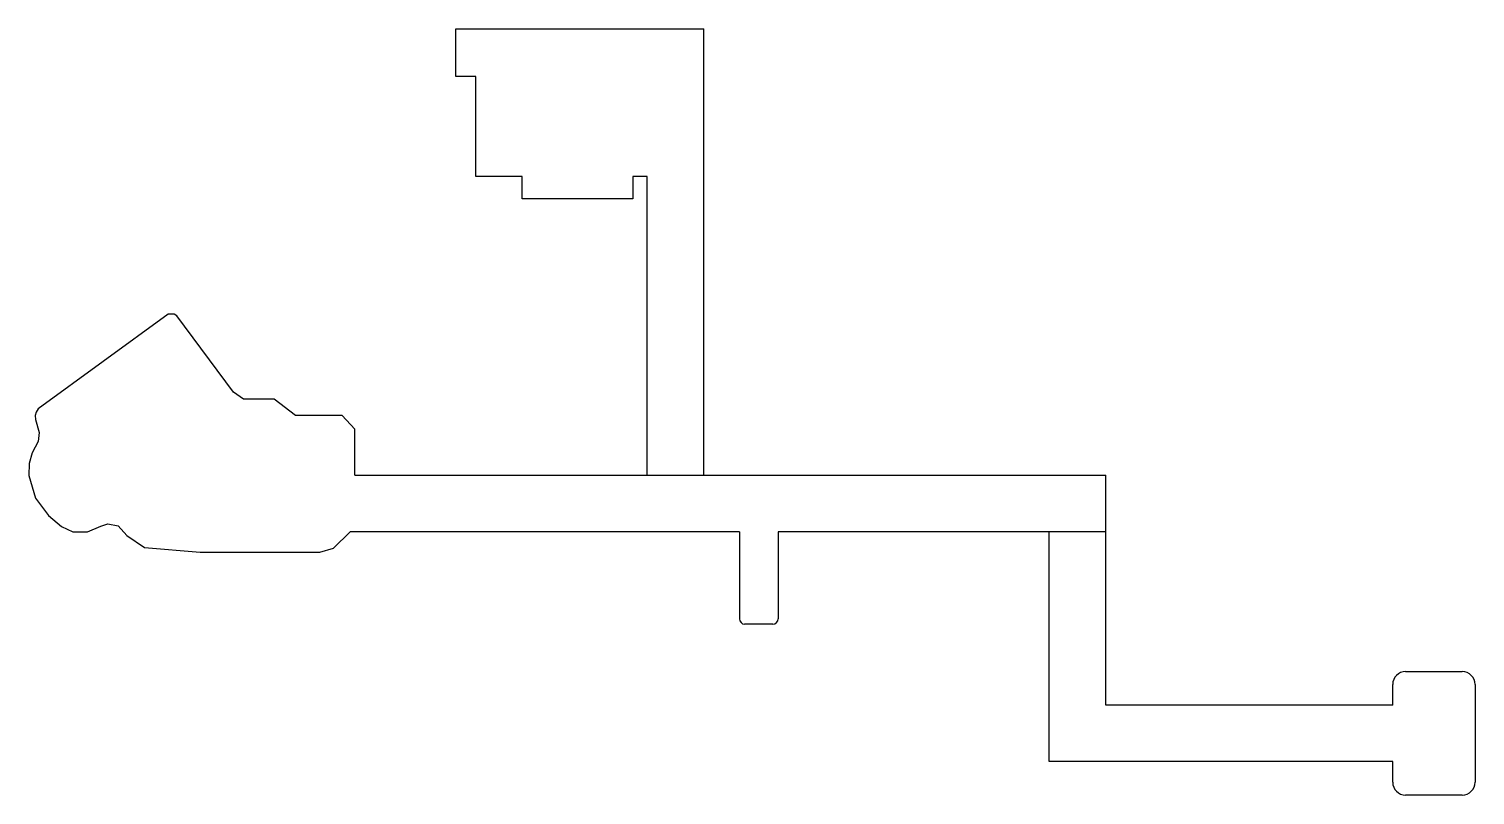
# Model space of a CAD drawing. Header units: millimetres. Extents: x -4.3 to 51.9, y -14.9 to 14.9.
import ezdxf

# ---------------------------------------------------------------- set-up
doc = ezdxf.new("R2010")
doc.units = ezdxf.units.MM

msp = doc.modelspace()

# ---------------------------------------------------------------- linework, layer by layer
at = {"color": 7, "linetype": 'Continuous', "lineweight": 25}
for p, q in [((12.28, 13.042), (12.28, 14.892)), ((12.28, 14.892), (21.91, 14.892)), ((21.91, -2.45), (21.91, 14.892)), ((13.06, 13.042), (12.28, 13.042)), ((13.06, 9.152), (13.06, 13.042)), ((14.85, 9.152), (13.06, 9.152)), ((14.85, 8.287), (14.85, 9.152)), ((19.71, 9.152), (19.16, 9.152)), ((19.16, 9.152), (19.16, 8.287)), ((19.71, -2.45), (19.71, 9.152)), ((19.16, 8.287), (14.85, 8.287)), ((1.1, 3.81), (-3.95, 0.13)), ((1.34, 3.8), (1.1, 3.81)), ((1.44, 3.74), (1.34, 3.8)), ((3.64, 0.78), (1.44, 3.74)), ((4.03, 0.5), (3.64, 0.78)), ((-3.95, 0.13), (-4.03, -0.01)), ((5.22, 0.5), (4.03, 0.5)), ((6.05, -0.13), (5.22, 0.5)), ((-4.03, -0.01), (-4.07, -0.13)), ((-4.07, -0.13), (-4.05, -0.29)), ((-4.05, -0.29), (-3.91, -0.79)), ((7.86, -0.13), (6.05, -0.13)), ((8.36, -0.66), (7.86, -0.13)), ((-3.91, -0.79), (-3.95, -1.14)), ((8.36, -2.45), (8.36, -0.66)), ((-4.19, -1.58), (-4.3, -2)), ((-3.95, -1.14), (-4.19, -1.58)), ((-4.3, -2), (-4.31, -2.46)), ((-4.31, -2.46), (-4.05, -3.35)), ((8.36, -2.45), (37.53, -2.45)), ((37.53, -11.386), (37.53, -2.45)), ((-4.05, -3.35), (-3.55, -4.02)), ((-3.55, -4.02), (-3.05, -4.45)), ((-3.05, -4.45), (-2.61, -4.66)), ((-2.04, -4.66), (-1.51, -4.43)), ((-1.51, -4.43), (-1.25, -4.35)), ((-1.25, -4.35), (-0.84, -4.42)), ((-0.84, -4.42), (-0.51, -4.8)), ((-2.61, -4.66), (-2.04, -4.66)), ((-0.51, -4.8), (0.18, -5.26)), ((7.53, -5.29), (8.17, -4.65)), ((23.3, -4.65), (8.17, -4.65)), ((23.3, -4.65), (23.3, -8.041)), ((37.53, -4.65), (24.8, -4.65)), ((24.8, -4.65), (24.8, -8.041)), ((35.33, -13.586), (35.33, -4.65)), ((0.18, -5.26), (2.35, -5.44)), ((2.35, -5.44), (7, -5.44)), ((7, -5.44), (7.53, -5.29)), ((24.6, -8.241), (23.5, -8.241)), ((49.182, -10.086), (51.382, -10.086)), ((48.682, -11.386), (48.682, -10.586)), ((51.882, -10.586), (51.882, -14.386)), ((48.682, -11.386), (37.53, -11.386)), ((48.682, -13.586), (35.33, -13.586)), ((48.682, -14.386), (48.682, -13.586)), ((51.382, -14.886), (49.182, -14.886))]:
    msp.add_line(p, q, dxfattribs=at)
for centre, radius, start, end in [((23.5, -8.041), 0.2, 180, 270), ((24.6, -8.041), 0.2, 270, 0), ((49.182, -10.586), 0.5, 90, 180), ((51.382, -10.586), 0.5, 0, 90), ((49.182, -14.386), 0.5, 180, 270), ((51.382, -14.386), 0.5, 270, 0)]:
    msp.add_arc(centre, radius, start, end, dxfattribs=at)

doc.saveas('drawing.dxf')
